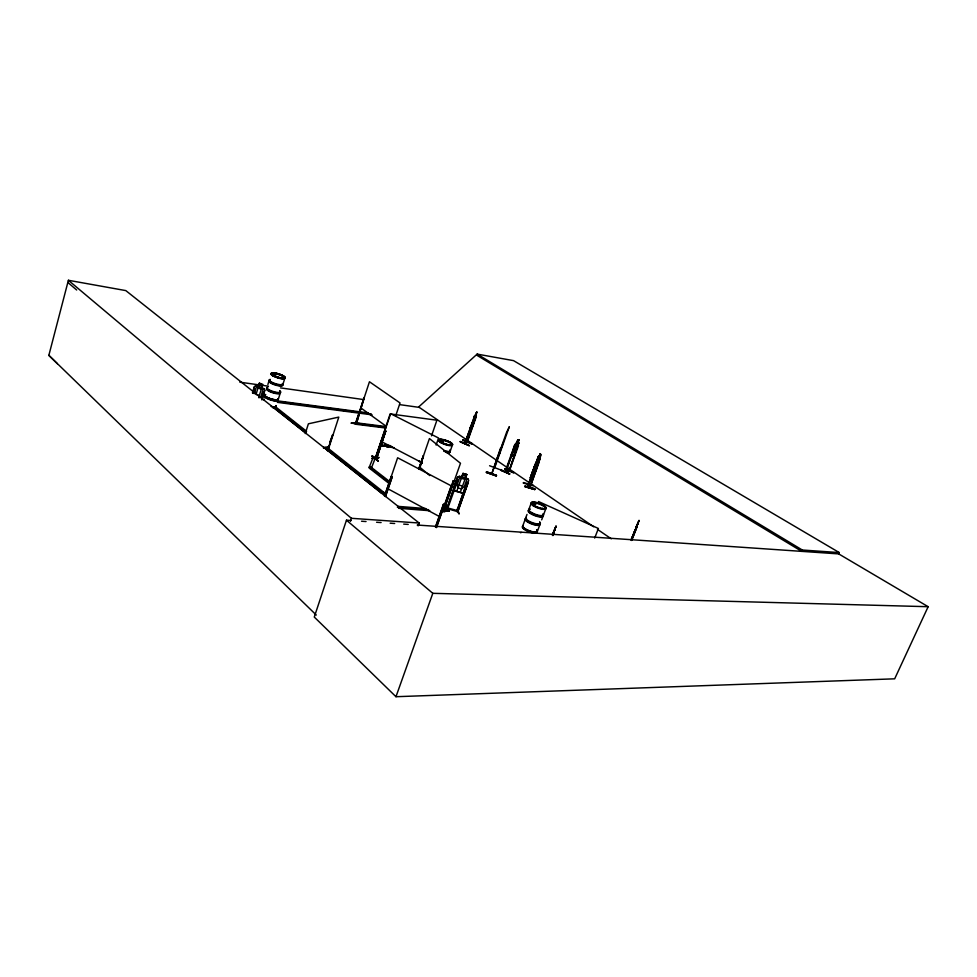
<?xml version="1.0" encoding="UTF-8"?>
<svg xmlns="http://www.w3.org/2000/svg" width="977" height="977" viewBox="0 0 977 977"><rect width="100%" height="100%" fill="white"/><g stroke="black" fill="none" stroke-linecap="round" stroke-linejoin="round"><path stroke-width="1.47" d="M449.078 445.011L448.296 444.95L449.261 444.901M388.712 446.501L381.225 445.488L388.467 446.184M441.616 440.2L443.509 440.969L442.3 440.029M443.228 440.81L441.836 440.529M441.848 440.395L443.265 440.456M448.761 510.812L443.192 510.25L448.907 510.36M448.883 510.324L449.017 511.142M513.352 450.446L513.108 452.778L514.329 452.449L515.88 449.774L518.946 439.809L517.822 443.106M533.076 477.643L531.622 480.379L530.328 477.777L535.017 465.052L536.08 469.082L532.953 477.558M537.594 464.771C535.86 464.6 540.098 461.242 534.883 471.671M464.6 443.79L467.385 442.312L466.75 442.3L476.385 414.883L466.994 442.129L464.6 443.79L474.553 416.031L473.894 417.289M504.767 468.838L513.841 472.55M513.694 472.966L504.706 468.923M472.209 422.699L471.744 424.873L473.735 421.722L476.825 412.135L475.787 415.335L476.336 414.993M531.879 475.42L532.538 472.355M514.244 455.27L511.056 456.149L511.789 453.133M511.154 456.198L514.794 444.718L516.601 443.326M537.411 462.89C533.637 475.75 542.748 452.046 537.924 461.462L538.608 457.676L536.483 463.831M57.35 363.676L48.85 355.347L68.39 280.289L125.801 290.596L419.157 523.025L418.193 525.797L417.252 525.04L838.693 553.898L928.15 606.705L894.676 678.82L395.966 696.711L314.276 617.049L346.469 520.191L350.987 520.497M534.773 489.465L524.857 486.631L534.761 489.526L524.832 486.326L534.871 488.83L524.979 485.935M471.928 443.534L462.793 439.833L471.94 443.509M421.478 462.475L421.356 463.599M537.68 461.645L537.973 460.875L537.704 461.498M474.114 419.084L464.893 443.937L475.335 416.312L472.599 422.443M470.132 428.268L472.013 426.961L473.393 423.92L472.099 427.083L470.23 428.305L471.024 425.471M470.23 428.305L471.048 425.435M532.563 471.537L531.476 474.981L538.168 456.955L528.581 484.897M534.272 467.727L534.932 465.418L534.382 467.763M252.469 392.974L254.435 386.428L256.072 385.707L258.38 386.562M252.603 392.901L254.57 386.562M253.422 393.328C255.925 391.74 253.324 387.405 254.716 389.102M253.556 393.267L254.838 389.041M254.313 393.731L256.304 387.222L258.392 386.721M259.455 383.228L256.047 394.403L259.271 395.636M461.645 477.142L463.025 473.43L466.737 474.492L465.479 478.119M258.661 397.639L262.837 384.388L259.332 383.082L258.209 386.672M261.421 397.957L263.155 392.314L264.23 392.62L262.068 399.666M261.555 397.895L263.277 392.253M261.836 399.764L264.865 390.458L264.144 388.785L256.072 385.707M267.869 384.547L268.846 381.299M264.046 399.935L264.303 399.104M278.311 399.312L280.228 393.12M283.025 384.059L284.966 377.83M305.288 433.58L308.39 423.81L338.799 417.094L327.979 450.519M327.136 450.495L328.504 446.269M329.872 442.044L332.632 434.875L327.49 450.653M554.228 530.804L554.447 530.096M358.376 423.994L351.256 423.114L359.89 423.603M385.707 428.011L355.982 424.287L354.92 423.493L355.188 422.687L386.379 426.619M355.97 424.067L355.665 422.675L356.593 423.151M355.359 423.615L364.226 397.688L356.263 424.103L363.933 397.651M355.982 424.287L355.665 422.675M371.761 456.308L372.457 455.795L378.27 460.912L371.773 456.296L378.172 460.826M350.462 521.168L351.415 518.298L68.39 280.289M371.858 458.347L375.424 458.262M372.347 458.604L378.697 457.908L375.644 458.237L376.621 458.738L385.768 431.065L384.975 430.649L375.363 458.714L390.629 413.711L438.551 438.014L436.108 445.072M390.324 482.088L371.541 467.531L369.733 467.36L369.44 468.239L389.371 483.725M373.08 457.81L373.361 456.943L375.449 457.651L371.248 468.423L371.541 467.531L369.391 466.811L369.098 467.69L373.361 456.943M375.95 457.773C376.768 458.152 376.169 456.723 375.168 458.531L390.153 413.93L436.914 420.208L431.516 435.864M376.609 458.75L376.633 457.724M376.463 458.653L385.512 431.15L384.706 431.052M385.768 431.065L376.206 458.824M375.669 457.932L378.868 457.334M385.036 444.547L385.243 445.61M385.524 444.633L385.683 445.988L385.463 444.608M385.634 445.927L385.5 444.889M395.77 415.665L400.033 402.951L369.453 381.763L355.701 423.7L356.287 424.103M394.354 447.698L386.929 446.843L387.21 446.013L386.086 445.182L390.544 445.695M637.322 524.722L637.554 524.026M381.348 493.08L381.665 492.164L383.912 492.921M325.023 447.124L382.178 492.335L381.873 493.251L323.558 447.063M383.607 493.837L384.059 492.493L326.855 447.332M384.437 496.035L391.301 476.446L392.18 476.91L385.561 496.463M384.682 495.998L397.627 457.773L451.215 485.838L436.548 527.495M385.317 496.499L392.18 476.91M421.734 463.122L419.377 460.9M418.681 468.801L423.456 455.917L419.512 469.265M419.011 468.838L429.428 438.563L460.485 463.257L443.924 510.299M419.182 469.216L423.126 455.868M421.563 462.475L421.441 463.611M399.617 404.625L419.267 407.385L418.644 406.982L477.142 354.101L513.536 360.635L839.267 552.579L838.693 553.898M450.226 451.166L452.436 444.889A7.279 1.807 19.2 0 0 443.094 439.784A7.279 1.807 19.2 0 0 441.36 442.483A7.279 1.807 19.2 0 0 452.449 444.889A7.279 1.807 19.2 0 0 443.094 439.797A7.279 1.807 19.2 0 0 441.348 442.496A7.279 1.807 19.2 0 0 452.461 444.865M435.4 527.043L443.375 504.364L444.535 504.816L443.375 504.364M435.632 527.006L443.607 504.327M436.316 527.543L444.303 504.853M442.996 509.847L453.291 480.66L454.171 481.148L453.291 480.66M443.24 510.104L443.57 509.2L445.011 510.971L444.694 511.875L441.714 511.643M444.242 507.393L446.709 500.371M448.687 494.753L453.633 480.708M467.128 442.422L475.933 417.765M443.509 510.25L453.841 481.111M467.336 442.276L467.275 441.213M443.375 510.873L444.291 509.237M447.368 510.592L446.086 505.878L447.588 509.982L446.745 510.409L447.588 509.982M457.615 477.264L446.929 508.699L447.051 507.539M447.93 508.944C448.382 505.83 448.248 510.409 446.77 508.48M456.711 491.443L463.025 473.43M460.228 492.457L466.737 474.492M457.077 510.348L458.286 510.666L457.285 510.409L456.674 511.374L467.006 482.345L468.068 482.772L457.798 511.679L468.068 482.772M456.906 511.459L467.006 482.345M465.211 489.99L468.704 480.403L467.983 478.791L465.333 478.034M489.587 465.736L499.32 469.4M554.46 530.291L554.973 529.265L554.484 530.206M458.286 510.666L457.81 511.716L446.745 508.48M458.653 513.719L457.346 508.993L459.288 513.865M395.966 696.711L432.799 593.32L346.469 520.191M496.316 476.031L486.338 472.38L496.524 475.445L486.558 471.793L486.338 472.404L496.353 475.897M500.529 448.101L491.614 474.236M503.399 442.154L494.215 467.678L494.545 466.75M257.928 388.003L261.262 389.127M486.534 471.842L496.511 475.457M504.975 472.05L514.794 444.718M505.024 472.099L505.646 471.036L505.781 472.172L514.916 446.721L514.244 446.672L514.916 446.721M509.335 470.01L508.602 471.036M518.799 443.778L518.702 442.728L509.054 471.219M518.946 439.809L517.651 440.138L515.477 444.584L505.304 472.257L509.273 471.073L518.445 445.817L517.773 445.768L518.445 445.817M509.823 473.747L500.456 470.12L500.847 469.571L509.664 474.15L500.444 470.145M552.628 535.311L553.703 532.441L553.409 533.149M637.529 524.307L637.639 523.696M523.257 483.065L533.015 485.728M528.093 484.751L528.337 483.53L528.85 484.006M528.533 484.897L532.172 474.932M528.508 484.934L528.923 483.969M528.093 484.787L540.183 453.646L540.831 454.72L539.963 458.689M535.909 467.568L539.109 459.019L538.608 458.03L535.481 465.968L535.017 465.052M538.754 456.149L538.168 457.028L538.645 456.125L539.096 457.004L540.293 453.682L540.782 454.793L539.377 459.544L535.982 467.495M637.639 524.344L637.896 523.293L637.676 524.283M528.362 484.592L529.937 487.95L540.012 458.592L539.67 460.057M539.243 461.816L529.852 487.67M534.859 488.818L534.761 489.538M522.817 525.76L525.211 519.288M525.711 517.895L527.006 514.439M528.801 509.591L531.134 503.314M537.387 531.317L539.878 524.673M541.685 519.837L542.956 516.369M543.481 514.977L545.825 508.699M552.42 535.494L553.983 531.341M552.701 535.335L556.047 526.261L553.3 532.868M553.104 535.494L554.191 532.648M633.963 532.819L633.108 535.091L634.806 531.085M635.233 530.291C631.63 539.927 639.324 519.398 635.832 528.752M554.179 531.354L552.664 535.286M632.644 536.959L631.46 539.133L632.876 535.787M631.582 539.182L632.778 536.007M594.7 538.058L598.4 528.472L538.461 501.531M631.215 540.049L637.102 525.162M636.491 526.432L639.08 520.509L631.325 540.33M631.594 540.196L636.076 528.875M631.692 540.476L637.236 526.481M633.694 534.016L635.429 529.742M635.612 529.351L637.236 525.296M491.639 474.224L506.526 432.481L509.335 426.717L494.692 467.739M469.363 445.597L460.167 441.909M839.267 552.579L802.312 550.014L801.726 551.358L476.764 355.201M555.266 527.8L555.925 526.212M553.69 531.806L554.838 529.216L554.582 530.145M554.789 529.045L555.083 528.41M555.547 527.409L556.047 526.261M553.544 532.331L554.044 531M497.171 458.518L500.139 452.278M536.507 468.569L535.176 471.415L536.629 468.655M634.183 532.367L634.586 531.525M631.46 539.133L632.534 536.91M532.88 477.594L534.126 474.785M531.622 480.379L534.236 474.81M636.699 525.98L637.896 523.293M638.347 521.84L638.958 520.46M638.616 521.462L639.08 520.509M523.428 482.553L533.259 485.422M532.404 476.446C536.263 474.382 536.593 455.416 537.558 464.857M281.376 378.514L280.631 378.404M280.558 377.989L280.826 377.965M276.173 374.667L274.39 373.873M275.087 374.313L274.5 373.788L276.418 374.362M514.916 444.791L515.734 443.631L518.799 442.764L517.908 442.996M465.321 490.039L462.927 493.263L454.158 490.723L454.097 486.973L457.541 477.179L459.349 476.336L461.767 477.057M535.579 463.11L536.288 462.268M535.689 463.135L536.251 462.39M535.127 465.089L534.529 465.882M542.736 509.066C542.846 507.845 541.832 508.37 543.065 508.919M535.799 503.485L533.833 503.033L534.504 503.57M535.03 503.778L535.738 503.338M534.688 503.521L534.297 502.801L535.323 503.008M534.199 503.265L534.981 503.363M534.407 503.021L535.787 503.595M508.883 470.071L509.005 471.195L518.64 442.837M509.115 470.548L505.732 471.073M259.284 397.712L260.993 396.296L262.996 389.786L261.775 387.881M535.97 463.66L536.642 463.135M534.712 466.444L537.79 458.958M471.744 444.01L462.609 440.346M536.691 465.199L535.298 467.543C538.938 455.209 529.754 478.669 534.785 468.972C531.635 478.901 538.071 466.762 536.251 464.197M465.076 442.972L467.287 441.787L465.137 442.74M476.385 414.883L474.431 416.092L475.054 415.799M474.456 415.994L476.825 412.135M509.298 471.097L506.477 471.671M476.129 412.746L476.923 412.172M442.178 440.029L441.384 440.346L442.178 440.749M529.742 486.57L530.316 486.998L528.423 484.177M527.934 484.507L529.4 487.499M264.23 392.62L263.155 392.314M448.272 507.906L447.002 507.405L448.199 508.199M457.724 477.35L459.349 476.336L467.91 478.95M281.083 377.879L280.997 378.026M281.083 378.392L280.826 378.099M275.599 374.154L275.074 373.654M508.797 470.401L505.634 471.329M461.84 477.167L459.556 477.838L457.199 484.531L458.042 487.914L461.498 488.891L464.356 486.57L466.725 479.89L465.296 478.168M511.13 456.039L514.146 455.221M323.436 448.064L329.261 446.538M517.651 440.224L519.043 439.858M517.749 440.273L518.97 439.968M464.82 443.631L475.066 415.713M458.115 510.495L457.822 511.545L456.674 511.374M376.804 457.651L375.754 457.26L376.695 457.81M376.06 458.054L378.685 457.737M445.39 506.245L446.819 510.348M274.891 373.617L275.966 374.069M421.282 463.44L421.844 463.477M534.517 503.705L535.921 503.582M432.799 593.32L928.15 606.705M443.265 440.957L442.569 440.774M441.885 440.468L443.277 441.103M361.527 521.23L366.045 521.535M376.585 522.255L381.103 522.561M390.141 523.183L394.659 523.489M403.696 524.112L408.215 524.417M351.415 518.298L419.157 523.025M397.578 506.33L425.838 508.553M397.383 507.234L428.634 509.689M442.031 510.739L445.011 510.971M398.555 508.284L429.807 510.727M382.178 492.335L384.059 492.493M381.421 444.938L388.59 445.817M381.225 445.488L388.699 446.44M387.21 446.013L391.667 446.526M388.773 446.342L385.805 446.013L386.929 446.843M443.68 508.736L444.376 509.298L443.851 508.858M443.302 509.652L448.907 510.409M443.411 510.531L449.005 511.179M358.327 423.823L351.256 423.114M385.976 427.218L356.251 423.481L355.188 422.687M354.92 423.493L357.9 423.871M360.867 424.238L365.325 424.8M368.292 425.178L374.24 425.923M377.207 426.302L381.665 426.851M276.613 400.741L368.341 412.929M277.602 401.51L370.881 413.882M279.361 401.962L282.377 402.353M285.382 402.756L297.411 404.344M300.415 404.747L304.934 405.345M307.938 405.748L312.445 406.347M315.461 406.737L319.967 407.336M322.972 407.739L335.001 409.326M338.018 409.729L348.545 411.122M351.549 411.525L357.558 412.318M360.574 412.709L363.578 413.112M368.085 413.711L371.101 414.114M277.346 402.341L372.127 414.859M239.829 382.178L259.43 384.926M262.447 385.353L268.467 386.196M280.533 387.893L363.444 399.544M535.64 503.863L534.846 503.717M535.396 503.985L536.007 503.692L535.225 503.253M274.232 400.717L273.499 400.472M375.498 458.738L376.145 458.689M275.685 374.606L274.39 374.02M445.317 506.306L445.939 506.477M448.138 508.052L456.882 510.482M459.056 485.056L462.512 486.033M462.878 493.116L454.354 490.662L454.329 486.864M461.413 478.364L464.869 479.353M463.037 473.466L466.75 474.529M530.328 477.777L535.689 463.061M536.068 466.896L536.385 467.69M536.324 467.568L536.226 469.107M537.838 459.825L538.4 460.888L537.704 459.935M447.637 508.712L457.993 479.792L456.967 479.512L446.916 508.687M261.58 387.979L263.998 388.907L264.682 390.482M442.337 440.81L441.909 440.603M515.661 452.107L514.232 455.355M384.755 430.674L385.549 431.077M381.335 441.531L422.198 462.817M375.51 458.311L376.524 458.702M391.056 476.483L391.948 476.947M387.246 488.427L440.248 516.98M477.142 354.101L802.312 550.014M593.698 526.786L418.706 406.994L419.267 407.385M597.46 529.363L611.272 538.815M360.867 407.934L386.208 426.29M419.255 461.266L422.064 463.232M372.164 456.283L378.27 460.912M374.765 471.146L377.11 472.966M382.972 477.521L385.317 479.341M369.733 467.36L389.676 482.833M275.624 406.859L306.607 431.333M283.696 414.297L295.604 423.713M330.153 451.032L332.534 452.913M352.782 468.923L359.927 474.578M275.025 407.58L305.984 432.066M274.757 408.41L305.703 432.921M419.622 467.067L429.795 475.591M67.816 282.463L76.682 289.998M48.85 355.347L316.292 615.034M536.446 463.464L536.397 465.174L536.055 464.527M540.061 454.488L540.379 455.123M539.67 455.551L539.988 456.186M538.62 456.235L539.854 458.653M532.795 477.423L531.525 474.895L532.77 477.558M536.422 463.965L536.91 464.954M530.377 477.704L531.72 480.403M528.752 484.274L529.974 486.9M450.067 451.557A7.352 1.869 19.2 0 1 445.683 452.192M449.774 450.519A7.352 1.856 19.2 0 1 444.046 451.337M449.811 451.985A7.254 1.844 19.2 0 1 447.063 452.876M279.74 390.629A7.193 1.783 17.3 0 1 278.115 392.51A7.193 1.783 17.3 0 1 269.249 389.908A7.193 1.783 17.3 0 1 267.845 387.124M281.73 384.193A7.205 1.759 17.3 0 1 276.564 385.402A7.205 1.759 17.3 0 1 269.115 380.908M279.691 391.093A7.291 1.807 17.3 0 1 274.427 392.375A7.291 1.807 17.3 0 1 266.904 387.784M280.008 392.571A7.193 1.795 17.3 0 1 272.363 392.669A7.193 1.795 17.3 0 1 267.442 388.431M265.61 394.476A7.169 1.82 17.2 0 0 270.495 398.738A7.169 1.82 17.2 0 0 278.127 398.592A7.144 1.807 17.2 0 1 271.386 398.995A7.144 1.807 17.2 0 1 264.901 394.708M280.24 392.143A7.291 1.807 17.3 0 1 272.485 392.241A7.291 1.807 17.3 0 1 267.503 387.942M282.768 383.998A7.303 1.771 17.4 0 1 275.013 384.034A7.303 1.771 17.4 0 1 270.006 379.784M282.817 383.534A7.205 1.746 17.4 0 1 275.172 383.558A7.205 1.746 17.4 0 1 270.226 379.369M282.646 384.401A7.303 1.771 17.3 0 1 274.891 384.437A7.303 1.771 17.3 0 1 269.884 380.187M278.018 399.031A7.193 1.82 17.2 0 1 270.348 399.178A7.193 1.82 17.2 0 1 265.451 394.903M278.103 398.763A7.193 1.82 17.2 0 1 270.434 398.909A7.193 1.82 17.2 0 1 265.524 394.635M277.993 400.289A7.169 1.82 17.2 0 1 269.261 399.581A7.169 1.82 17.2 0 1 265.255 395.612M277.932 399.337A7.193 1.82 17.2 0 1 270.263 399.483A7.193 1.82 17.2 0 1 265.353 395.197M276.039 406.969A7.266 1.881 17.2 0 1 272.485 407.641M275.941 406.005A7.266 1.881 17.2 0 1 272.607 407.238M275.99 405.54A7.169 1.856 17.2 0 1 271.032 406.469M275.587 406.823A7.169 1.856 17.2 0 1 273.743 408.154M542.87 515.758A7.828 2.137 20.4 0 1 534.993 515.746A7.828 2.137 20.4 0 1 528.691 510.544M539.707 521.877A7.816 2.174 20.5 0 1 533.369 523.025A7.816 2.174 20.5 0 1 526.139 517.444M539.78 524.038A7.816 2.186 20.5 0 1 530.938 523.721A7.816 2.186 20.5 0 1 526.518 518.604M536.727 529.913A7.816 2.223 20.5 0 1 530.364 531.122A7.816 2.223 20.5 0 1 523.147 525.479M540.061 523.587A7.926 2.21 20.5 0 1 532.062 523.635A7.926 2.21 20.5 0 1 525.711 518.311M539.622 522.377A7.926 2.21 20.5 0 1 533.198 523.538A7.926 2.21 20.5 0 1 525.87 517.883M542.711 514.097A7.938 2.162 20.4 0 1 540.281 516.137A7.938 2.162 20.4 0 1 530.67 512.607A7.938 2.162 20.4 0 1 529.839 509.371M543.395 514.366A7.84 2.137 20.4 0 1 534.566 513.975A7.84 2.137 20.4 0 1 530.108 508.932M542.553 514.525A7.938 2.174 20.4 0 1 536.141 515.624A7.938 2.174 20.4 0 1 528.777 510.018M536.617 530.157A7.804 2.223 20.5 0 1 530.267 531.366A7.804 2.223 20.5 0 1 523.074 525.736M536.593 530.255A7.816 2.223 20.5 0 1 530.23 531.464A7.816 2.223 20.5 0 1 523.025 525.834M536.898 531.72A7.792 2.223 20.5 0 1 529.021 531.806A7.792 2.223 20.5 0 1 522.793 526.53M520.497 532.734A7.779 2.259 20.5 0 1 521.388 532.489M537.081 531.317A7.816 2.235 20.5 0 1 529.168 531.403A7.816 2.235 20.5 0 1 522.915 526.102M516.198 444.511L515.856 447.185C521.217 435.864 513.169 459.031 515.331 448.59L513.133 451.972L515.306 447.991L515.783 444.596L517.346 444.108L515.233 449.945L514.012 450.275L516.198 444.511M474.688 416.874L474.138 419.365C478.73 407.934 471.036 430.955 473.65 420.733L472.013 424.116L474.688 416.874M259.858 384.022L259.503 385.194L261.58 385.988L261.934 384.828L259.858 384.022M460.314 441.506L469.339 445.72L460.301 441.531M463.513 474.358L463.086 475.555L465.321 476.19L465.736 474.993L463.513 474.358M517.676 440.7L517.297 441.751L518.457 440.505L517.676 440.7M534.993 466.982L532.819 472.892L533.332 473.918L535.518 467.995L534.993 466.982M537.716 460.668L537.668 462.377L537.716 460.668M553.727 531.696L553.055 533.405L553.727 531.696M633.963 533.344L632.607 537.045L633.963 533.344M636.906 525.333L636.271 526.872L636.906 525.333M445.915 506.306L447.246 510.47L445.915 506.306M441.433 442.251A7.279 1.807 19.2 0 0 452.534 444.633A7.279 1.807 19.2 0 0 443.179 439.552A7.279 1.807 19.2 0 0 441.433 442.251M441.225 442.899A7.242 1.795 19.2 0 0 452.29 445.28A7.242 1.795 19.2 0 0 442.96 440.212A7.242 1.795 19.2 0 0 441.225 442.899M444.193 450.849A7.242 1.832 19.2 0 0 449.823 450.043A7.254 1.832 19.2 0 1 444.193 450.861M273.267 375.327A7.193 1.71 17.4 0 0 284.808 377.928A7.193 1.71 17.4 0 0 276.406 373.251A7.193 1.71 17.4 0 0 273.267 375.327A7.23 1.722 17.4 0 0 284.82 377.965A7.23 1.722 17.4 0 0 276.393 373.275A7.23 1.722 17.4 0 0 273.242 375.351M273.059 375.998A7.193 1.71 17.4 0 0 284.6 378.6A7.193 1.71 17.4 0 0 276.198 373.922A7.193 1.71 17.4 0 0 273.059 375.998M273.169 375.595A7.23 1.722 17.4 0 0 284.747 378.209A7.23 1.722 17.4 0 0 276.32 373.519A7.23 1.722 17.4 0 0 273.169 375.583A7.23 1.722 17.4 0 0 284.747 378.221A7.23 1.722 17.4 0 0 276.308 373.532A7.23 1.722 17.4 0 0 273.169 375.595A7.23 1.722 17.4 0 0 284.747 378.197A7.23 1.722 17.4 0 0 276.32 373.507A7.23 1.722 17.4 0 0 273.157 375.608M533.112 504.853A7.865 2.101 20.4 0 0 545.716 508.455A7.865 2.101 20.4 0 0 537.374 502.666A7.865 2.101 20.4 0 0 533.112 504.853M532.868 505.549A7.828 2.101 20.4 0 0 545.422 509.139A7.828 2.101 20.4 0 0 537.13 503.363A7.828 2.101 20.4 0 0 532.868 505.549M533.002 505.133A7.865 2.101 20.4 0 0 545.606 508.736A7.865 2.101 20.4 0 0 537.277 502.947A7.865 2.101 20.4 0 0 533.002 505.133"/></g></svg>
